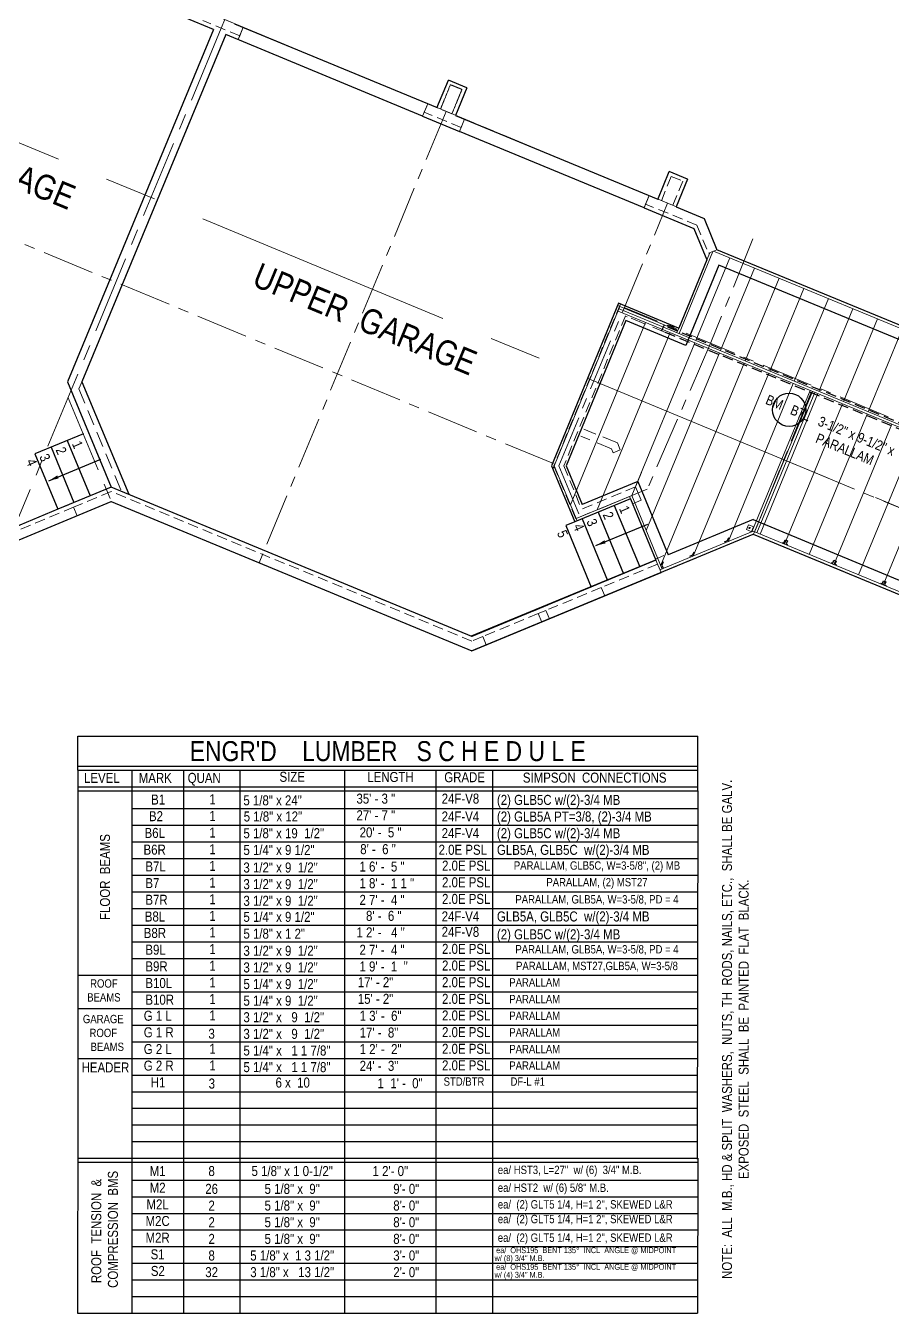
# Model space of a CAD drawing. Header units: inches. Extents: x 2775 to 35778, y 1675 to 10350.
# Drawn here: x 12156 to 12677, y 3458 to 4231 of the extents above; entities that cross this region are included whole.
import ezdxf

# ---------------------------------------------------------------- set-up
doc = ezdxf.new("R2010")
doc.units = ezdxf.units.IN
doc.header["$LTSCALE"] = 0.5
doc.header["$MEASUREMENT"] = 0
doc.linetypes.add('CENTER', pattern=[2, 1.25, -0.25, 0.25, -0.25])
doc.linetypes.add('HIDDEN', pattern=[0.375, 0.25, -0.125])
for name, color, linetype, lineweight in [('BEAMS TEXT', 3, 'CONTINUOUS', 20), ('FL JOISTS', 7, 'CONTINUOUS', 20), ('FLOOR BEAMS', 3, 'HIDDEN', 30), ('FOUNDATION', 7, 'CONTINUOUS', 30), ('FOUNDATION TEXT', 7, 'CONTINUOUS', 9), ('GRID', 1, 'CENTER', 20), ('INT WALLS', 4, 'HIDDEN', 9), ('LAYOUT', 6, 'CONTINUOUS', 9), ('WALL FRAMING DETAIL', 7, 'CONTINUOUS', 20), ('WALLS', 4, 'HIDDEN', 9)]:
    doc.layers.add(name, color=color, linetype=linetype, lineweight=lineweight)
for name, color, linetype in [('BM_SCHEDULE_TEXT', 7, 'CONTINUOUS'), ('FL FRAMING STEEL', 7, 'CONTINUOUS'), ('ROOF_FRAMING_PLAN', 3, 'CONTINUOUS'), ('STAIRS', 7, 'CONTINUOUS')]:
    doc.layers.add(name, color=color, linetype=linetype)
doc.styles.add('ARCHENT', font='technical.ttf', dxfattribs={"height": 6})
doc.styles.add('ARCHENTLTD', font='technical.ttf', dxfattribs={"height": 6})
doc.dimstyles.new('ARCHENTLTD', dxfattribs={"dimtxt": 12, "dimasz": 6, "dimexe": 9, "dimexo": 3, "dimgap": 1, "dimtad": 0, "dimdec": 4, "dimzin": 1, "dimdsep": 46, "dimlunit": 4, "dimtxsty": 'ARCHENT', "dimcen": 6, "dimaunit": 1, "dimadec": 5, "dimazin": 0, "dimtfac": 1, "dimtdec": 4, "dimtofl": 0, "dimtmove": 0, "dimatfit": 3, "dimfxl": 1, "dimfrac": 2, "dimtolj": 1, "dimtzin": 0, "dimarcsym": 0})

msp = doc.modelspace()

# ---------------------------------------------------------------- linework, layer by layer
at = {"layer": 'BEAMS TEXT', "linetype": 'Continuous', "lineweight": 30, "ltscale": 75}
msp.add_circle((12614.9947, 4000.1164), 10, dxfattribs=at)
at = {"layer": 'BM_SCHEDULE_TEXT', "linetype": 'Continuous', "ltscale": 0.5}
for p, q in [((12187.58, 3804.0559), (12560.0738, 3804.0559)), ((12187.58, 3786.0559), (12187.58, 3804.0559)), ((12560.0738, 3771.3487), (12560.0738, 3804.0559)), ((12187.58, 3786.0559), (12560.0738, 3786.0559)), ((12187.58, 3783.6809), (12187.58, 3786.0559)), ((12187.58, 3783.6809), (12187.58, 3580.63)), ((12187.58, 3783.6809), (12560.0738, 3783.6809)), ((12220.0871, 3783.596), (12220.0871, 3457.5785)), ((12251.1376, 3783.596), (12251.1376, 3457.5785)), ((12284.9651, 3783.596), (12284.9651, 3457.5785)), ((12347.909, 3783.6809), (12347.909, 3457.5785)), ((12402.9284, 3457.5785), (12402.9284, 3783.6809)), ((12436.8034, 3783.6809), (12436.8034, 3457.5785)), ((12187.6948, 3773.6815), (12560.0738, 3773.6815)), ((12187.58, 3771.3487), (12436.8034, 3771.3487)), ((12436.8034, 3771.3487), (12560.0738, 3771.3487)), ((12560.0738, 3771.3487), (12559.8224, 3550.1869)), ((12220.0871, 3760.63), (12560.0738, 3760.63)), ((12220.0871, 3750.63), (12560.0738, 3750.63)), ((12220.0871, 3740.63), (12560.0738, 3740.63)), ((12220.0871, 3730.63), (12560.0738, 3730.63)), ((12220.0871, 3720.63), (12560.0738, 3720.63)), ((12220.0871, 3710.63), (12560.0738, 3710.63)), ((12220.0871, 3700.63), (12560.0738, 3700.63)), ((12220.0871, 3690.63), (12560.0738, 3690.63)), ((12220.0871, 3680.63), (12560.0738, 3680.63)), ((12220.0871, 3670.63), (12560.0738, 3670.63)), ((12187.58, 3660.63), (12560.0738, 3660.63)), ((12220.0871, 3650.63), (12560.0738, 3650.63)), ((12187.58, 3640.63), (12560.0738, 3640.63)), ((12220.0871, 3630.63), (12560.0738, 3630.63)), ((12220.0871, 3620.63), (12560.0738, 3620.63)), ((12187.58, 3610.63), (12560.0738, 3610.63)), ((12220.0871, 3600.63), (12560.0738, 3600.63)), ((12220.0871, 3590.63), (12560.0738, 3590.63)), ((12220.0871, 3580.6728), (12560.0738, 3580.6728)), ((12220.0871, 3570.6728), (12560.0738, 3570.6728)), ((12220.0871, 3560.6728), (12560.0738, 3560.6728)), ((12187.58, 3550.63), (12436.8034, 3550.63)), ((12436.8034, 3550.63), (12560.0738, 3550.63)), ((12187.4653, 3548.2972), (12560.0706, 3548.2972)), ((12219.9723, 3537.5785), (12559.959, 3537.5785)), ((12219.9723, 3527.5785), (12560.042, 3527.5785)), ((12219.9723, 3517.5785), (12559.959, 3517.5785)), ((12219.9723, 3507.5785), (12559.959, 3507.5785)), ((12219.9723, 3497.5785), (12559.959, 3497.5785)), ((12219.9723, 3487.5785), (12559.959, 3487.5785)), ((12219.9723, 3477.5785), (12559.959, 3477.5785)), ((12219.9723, 3467.5785), (12559.959, 3467.5785)), ((12187.4514, 3457.5785), (12559.959, 3457.5785))]:
    msp.add_line(p, q, dxfattribs=at)
at = {"layer": 'BM_SCHEDULE_TEXT', "color": 7, "linetype": 'Continuous', "ltscale": 0.5}
for p, q in [((12187.58, 3580.63), (12187.4514, 3457.5785)), ((12560.0738, 3550.63), (12559.9452, 3457.5785))]:
    msp.add_line(p, q, dxfattribs=at)
at = {"layer": 'FL FRAMING STEEL', "color": 7, "lineweight": 30, "ltscale": 50}
for p, q in [((12577.8149, 3921.4665), (12575.9671, 3920.7011)), ((12578.5802, 3923.3142), (12577.8149, 3921.4665)), ((12556.9359, 3912.8148), (12555.0881, 3912.0494)), ((12557.7013, 3914.6625), (12556.9359, 3912.8148)), ((12539.3434, 3908.7593), (12538.578, 3906.9115)), ((12538.578, 3906.9115), (12539.3434, 3905.0637))]:
    msp.add_line(p, q, dxfattribs=at)
at = {"layer": 'FL FRAMING STEEL', "color": 7, "linetype": 'Continuous', "lineweight": 30, "ltscale": 0.5}
for p, q in [((12610.8682, 3920.4992), (12611.7924, 3920.1174)), ((12611.7924, 3920.1174), (12612.556, 3921.9659)), ((12612.556, 3921.9659), (12613.9424, 3921.3932)), ((12613.9424, 3921.3932), (12613.1788, 3919.5447)), ((12613.1788, 3919.5447), (12614.1031, 3919.1629)), ((12640.2324, 3908.3697), (12641.1566, 3907.9879)), ((12641.1566, 3907.9879), (12641.9202, 3909.8364)), ((12641.9202, 3909.8364), (12643.3066, 3909.2638)), ((12643.3066, 3909.2638), (12642.543, 3907.4153)), ((12642.543, 3907.4153), (12643.4673, 3907.0335)), ((12670.8914, 3895.5544), (12671.6549, 3897.4029)), ((12671.6549, 3897.4029), (12673.0413, 3896.8302)), ((12673.0413, 3896.8302), (12672.2777, 3894.9817)), ((12669.9671, 3895.9361), (12670.8914, 3895.5544)), ((12672.2777, 3894.9817), (12673.202, 3894.5999))]:
    msp.add_line(p, q, dxfattribs=at)
at = {"layer": 'FL JOISTS', "ltscale": 50}
for p, q in [((12569.2168, 4095.2286), (12548.9247, 4045.8883)), ((12513.3416, 4062.1589), (12473.1136, 3964.5023)), ((12512.2186, 4059.4328), (13232.5183, 3761.7929)), ((12512.7899, 4060.8197), (13233.0911, 3763.1792)), ((12473.9226, 3966.4661), (12487.6409, 3933.414)), ((12520.4942, 3948.6451), (12487.0647, 3934.8022))]:
    msp.add_line(p, q, dxfattribs=at)
at = {"layer": 'FL JOISTS', "ltscale": 25}
for p, q in [((12579.4185, 4091.3642), (12558.944, 4041.7481)), ((12594.2073, 4085.2574), (12573.7313, 4035.6378)), ((12608.9961, 4079.1507), (12588.5186, 4029.5274)), ((12623.7849, 4073.044), (12603.3058, 4023.4171)), ((12638.5736, 4066.9372), (12618.0931, 4017.3067)), ((12653.3624, 4060.8305), (12632.8804, 4011.1964)), ((12528.7972, 4052.5822), (12483.6195, 3943.1029)), ((12668.1512, 4054.7238), (12647.6677, 4005.086)), ((12543.5845, 4046.4719), (12499.6542, 3940.0154)), ((12682.94, 4048.6171), (12662.455, 3998.9756)), ((12558.3718, 4040.3615), (12520.5092, 3948.6089)), ((12573.1591, 4034.2512), (12529.1751, 3927.6646)), ((12587.9464, 4028.1408), (12537.841, 3906.7202)), ((12602.7336, 4022.0305), (12557.4322, 3912.2513)), ((12617.5209, 4015.9201), (12578.3112, 3920.903)), ((12627.7194, 4011.7491), (12592.6894, 3926.861)), ((12629.1057, 4011.1763), (12594.2838, 3926.7924)), ((12630.492, 4010.6034), (12595.6698, 3926.2188)), ((12632.3082, 4009.8098), (12597.5008, 3925.4609)), ((12647.0955, 4003.6994), (12612.2845, 3919.3418)), ((12661.8828, 3997.5891), (12627.0682, 3913.2227)), ((12676.67, 3991.4787), (12641.8518, 3907.1036)), ((12691.4573, 3985.3684), (12656.6355, 3900.9846)), ((12706.2446, 3979.258), (12671.4192, 3894.8655)), ((12519.7009, 3946.693), (12519.127, 3948.0789)), ((12538.7568, 3904.5127), (12520.5049, 3948.6071)), ((12538.0316, 3902.3362), (12534.9643, 3909.7463))]:
    msp.add_line(p, q, dxfattribs=at)
at = {"layer": 'FL JOISTS', "ltscale": 75}
for p, q in [((12788.2229, 4005.1426), (12569.6379, 4095.4029)), ((12548.0447, 4047.7699), (12511.9527, 4062.7347)), ((12537.3687, 3903.9375), (12593.4035, 3927.1568)), ((12593.4035, 3927.1568), (12684.8169, 3889.3201))]:
    msp.add_line(p, q, dxfattribs=at)
at = {"layer": 'FLOOR BEAMS', "ltscale": 50}
for p, q in [((12539.7004, 4050.7932), (12538.3472, 4047.5427)), ((12719.8046, 3972.5618), (12538.3472, 4047.5427)), ((12721.1517, 3975.8142), (12539.7004, 4050.7932))]:
    msp.add_line(p, q, dxfattribs=at)
at = {"layer": 'FOUNDATION', "ltscale": 75}
for p, q in [((12269.1777, 4228.5834), (12150.9319, 4277.5963)), ((12281.7763, 4231.9072), (12403.4781, 4181.5771)), ((12276.568, 4225.5202), (12190.1383, 4017.0047)), ((12394.8138, 4176.5073), (12276.568, 4225.5202)), ((12394.8138, 4176.5073), (12416.987, 4167.3165)), ((12414.466, 4176.9073), (12536.1678, 4126.5773)), ((12527.8413, 4121.3674), (12416.987, 4167.3165)), ((12527.8413, 4121.3674), (12557.6519, 4109.0066)), ((12547.1844, 4122.0109), (12563.8599, 4114.9272)), ((12563.8599, 4114.9272), (12571.6024, 4096.2157)), ((12557.6519, 4109.0066), (12565.4804, 4090.0873)), ((12788.7954, 4006.5291), (12571.6217, 4096.2066)), ((12788.8013, 3997.8714), (12572.855, 4087.0421)), ((12548.6192, 4049.1555), (12512.5273, 4064.1203)), ((12552.9423, 4038.7026), (12516.8702, 4053.6592)), ((12181.4771, 4017.0019), (12207.7536, 3953.7278)), ((12190.1383, 4017.0047), (12218.2902, 3949.3604)), ((12207.7536, 3953.7278), (12175.6479, 3940.3662)), ((12424.3362, 3863.9543), (12207.7536, 3953.7278)), ((12145.2003, 3919.036), (12207.7598, 3945.0652)), ((12207.7598, 3945.0652), (12424.3341, 3855.2952)), ((12175.6479, 3940.3662), (12145.2019, 3927.6954)), ((12593.3679, 3934.2087), (12542.2368, 3913.0442)), ((12593.3679, 3934.2087), (12688.2608, 3894.8596)), ((12424.1177, 3855.3856), (12593.4038, 3925.5333)), ((12593.4038, 3925.5333), (12682.1056, 3888.8189)), ((12534.6206, 3909.8916), (12423.9882, 3864.0979)), ((12534.9686, 3909.7481), (12424.3362, 3863.9543)), ((12424.3341, 3855.2952), (12538.0316, 3902.3362))]:
    msp.add_line(p, q, dxfattribs=at)
at = {"layer": 'FOUNDATION', "lineweight": 20, "ltscale": 75}
for p, q in [((12261.7862, 4231.6472), (12269.1777, 4228.5834)), ((12287.0227, 4229.8467), (12283.9595, 4222.4564)), ((12283.9595, 4222.4564), (12276.568, 4225.5202)), ((12284.9167, 4224.7659), (12283.9595, 4222.4564)), ((12397.877, 4183.8976), (12394.8138, 4176.5073)), ((12395.771, 4178.8167), (12394.8138, 4176.5073)), ((12394.8138, 4176.5073), (12416.987, 4167.3165)), ((12420.0503, 4174.7068), (12416.987, 4167.3165)), ((12417.9443, 4169.6259), (12416.987, 4167.3165)), ((12530.9046, 4128.7576), (12527.8413, 4121.3674)), ((12528.7986, 4123.6768), (12527.8413, 4121.3674)), ((12175.6479, 3940.3662), (12145.2019, 3927.6954))]:
    msp.add_line(p, q, dxfattribs=at)
at = {"layer": 'FOUNDATION', "lineweight": 20, "ltscale": 50}
for p, q in [((12397.877, 4183.8976), (12287.0227, 4229.8467)), ((12530.9046, 4128.7576), (12420.0503, 4174.7068))]:
    msp.add_line(p, q, dxfattribs=at)
at = {"layer": 'FOUNDATION', "ltscale": 50}
for p, q in [((12269.1777, 4228.5834), (12181.4771, 4017.0019)), ((12269.1777, 4228.5834), (12181.4771, 4017.0019)), ((12421.3583, 4193.5354), (12410.2744, 4198.1338)), ((12553.9701, 4138.5183), (12542.8282, 4143.1408)), ((12565.4881, 4090.1061), (12548.6425, 4049.1459)), ((12572.8555, 4087.0431), (12552.9731, 4038.6898)), ((12512.5273, 4064.1203), (12472.2994, 3966.464)), ((12516.8702, 4053.6592), (12480.9563, 3966.4755)), ((12472.2994, 3966.464), (12486.2555, 3932.839)), ((12480.9563, 3966.4755), (12490.5797, 3943.2894)), ((12524.0146, 3957.1381), (12490.5784, 3943.2925)), ((12519.7009, 3946.693), (12486.2538, 3932.8429))]:
    msp.add_line(p, q, dxfattribs=at)
at = {"layer": 'FOUNDATION', "linetype": 'HIDDEN', "lineweight": 9, "ltscale": 75}
for p, q in [((12276.568, 4225.5202), (12188.344, 4012.6757)), ((12394.8138, 4176.5073), (12283.9595, 4222.4564)), ((12527.8413, 4121.3674), (12416.987, 4167.3165)), ((12188.344, 4012.6757), (12213.9445, 3951.1617)), ((12207.7536, 3953.7278), (12175.6479, 3940.3662)), ((12424.3362, 3863.9543), (12207.7536, 3953.7278)), ((12534.9654, 3909.7467), (12424.3362, 3863.9543))]:
    msp.add_line(p, q, dxfattribs=at)
at = {"layer": 'FOUNDATION', "ltscale": 1.5}
for p, q in [((12403.3823, 4181.5063), (12410.2841, 4198.1573)), ((12421.359, 4193.5369), (12414.466, 4176.9073)), ((12536.0541, 4126.4635), (12542.8282, 4143.1408)), ((12553.9701, 4138.5183), (12547.1864, 4122.0101))]:
    msp.add_line(p, q, dxfattribs=at)
at = {"layer": 'FOUNDATION', "linetype": 'Continuous', "lineweight": 20, "ltscale": 50}
for p, q in [((12567.2761, 4094.4256), (12565.4804, 4090.0872)), ((12542.6212, 4051.0059), (12545.8594, 4049.6845)), ((12548.6425, 4049.1459), (12547.5323, 4046.4636))]:
    msp.add_line(p, q, dxfattribs=at)
at = {"layer": 'FOUNDATION', "ltscale": 25}
for p, q in [((12524.0147, 3957.1382), (12542.2368, 3913.0442)), ((12519.7008, 3946.6931), (12534.9686, 3909.7481))]:
    msp.add_line(p, q, dxfattribs=at)
at = {"layer": 'GRID', "ltscale": 50}
for p, q in [((12564.1625, 4114.9735), (12113.3473, 4301.8364)), ((12298.1074, 4225.2533), (12287.0208, 4229.8487)), ((12309.194, 4220.6579), (12298.1074, 4225.2533)), ((11890.268, 4209.499), (12476.5964, 3966.461)), ((12476.5957, 3966.4594), (12541.968, 4124.1731)), ((12674.4814, 3995.8884), (12515.9861, 4061.4904)), ((12628.0677, 4010.2058), (12593.6468, 3925.3786)), ((12476.5947, 3966.4617), (12489.9499, 3934.3724)), ((12611.7637, 3969.8843), (12593.7149, 3925.4047)), ((12700.5358, 3933.3278), (12611.8351, 3970.0567)), ((12529.7921, 3952.4966), (12488.7534, 3935.5015)), ((12207.7602, 3945.0663), (12145.1975, 3919.0293)), ((12424.3345, 3855.2962), (12207.7602, 3945.0663)), ((12593.7117, 3925.406), (12424.3345, 3855.2962)), ((12682.1067, 3888.8189), (12593.7149, 3925.4047))]:
    msp.add_line(p, q, dxfattribs=at)
at = {"layer": 'GRID', "ltscale": 75}
for p, q in [((12273.8305, 4229.3623), (12145.2007, 3919.0371)), ((12181.8228, 4007.3895), (12207.7602, 3945.0663))]:
    msp.add_line(p, q, dxfattribs=at)
at = {"layer": 'GRID', "linetype": 'CENTER', "lineweight": 20, "ltscale": 50}
for p, q in [((12275.9357, 4234.441), (12273.8297, 4229.3602)), ((12408.9641, 4179.3032), (12296.6079, 3908.2389)), ((12567.9075, 4040.4363), (12529.7921, 3952.4966))]:
    msp.add_line(p, q, dxfattribs=at)
at = {"layer": 'GRID', "linetype": 'CENTER', "lineweight": 9, "ltscale": 50}
msp.add_line((12593.2867, 4102.7193), (12567.9021, 4040.4385), dxfattribs=at)
at = {"layer": 'INT WALLS', "ltscale": 75}
for p, q in [((12508.3525, 3976.7722), (12489.9439, 3984.3553)), ((12511.7967, 3980.2202), (12491.6578, 3988.5161)), ((12522.6816, 3953.8808), (12527.2765, 3964.9662)), ((12543.1151, 3904.4355), (12590.071, 3923.8953))]:
    msp.add_line(p, q, dxfattribs=at)
at = {"layer": 'INT WALLS', "linetype": 'Continuous', "ltscale": 25}
for p, q in [((12508.3525, 3976.7722), (12509.3575, 3974.3403)), ((12511.7967, 3980.2202), (12513.5154, 3976.0614))]:
    msp.add_line(p, q, dxfattribs=at)
at = {"layer": 'INT WALLS', "ltscale": 50}
msp.add_line((12513.5154, 3976.0614), (12509.3575, 3974.3403), dxfattribs=at)
at = {"layer": 'LAYOUT', "color": 6, "linetype": 'CENTER', "lineweight": 5, "ltscale": 250}
msp.add_line((10876.8306, 4688.7524), (13368.5656, 3656.7467), dxfattribs=at)
at = {"layer": 'STAIRS', "color": 7, "linetype": 'Continuous', "ltscale": 50}
for p, q in [((12191.0065, 3985.6286), (12161.8895, 3973.6587)), ((12486.2519, 3932.8475), (12480.8642, 3930.6258))]:
    msp.add_line(p, q, dxfattribs=at)
at = {"layer": 'STAIRS', "color": 7, "linetype": 'Continuous', "ltscale": 25}
for p, q in [((12171.5936, 3977.669), (12185.3419, 3944.4006)), ((12181.2976, 3981.6792), (12195.0359, 3948.435)), ((12161.8895, 3973.6587), (12175.6479, 3940.3662)), ((12500.2723, 3938.6463), (12515.5383, 3901.7054)), ((12509.9763, 3942.6566), (12525.2401, 3905.7212)), ((12480.8642, 3930.6258), (12496.1349, 3893.6737)), ((12490.5709, 3934.6296), (12505.8366, 3897.6896))]:
    msp.add_line(p, q, dxfattribs=at)
at = {"layer": 'STAIRS', "color": 7, "lineweight": 20, "ltscale": 75}
msp.add_line((12520.9429, 3943.6876), (12534.7127, 3910.4256), dxfattribs=at)
at = {"layer": 'WALL FRAMING DETAIL', "color": 7, "lineweight": 5, "ltscale": 50}
for p, q in [((12589.3979, 3928.2237), (12590.5933, 3931.111)), ((12592.6894, 3926.861), (12589.3979, 3928.2237)), ((12593.8848, 3929.7483), (12590.5933, 3931.111)), ((12592.4584, 3926.9566), (12593.6538, 3929.8439))]:
    msp.add_line(p, q, dxfattribs=at)
at = {"layer": 'WALL FRAMING DETAIL', "color": 7, "linetype": 'Continuous', "lineweight": 30, "ltscale": 150}
msp.add_circle((12591.266, 3929.1415), 0.3125, dxfattribs=at)
at = {"layer": 'WALLS', "ltscale": 50}
for p, q in [((12264.8495, 4239.0375), (12287.0227, 4229.8467)), ((12397.877, 4183.8976), (12420.0503, 4174.7068)), ((12536.1503, 4126.5341), (12542.9427, 4143.2566)), ((12542.9426, 4143.2564), (12554.0423, 4138.6936)), ((12554.0423, 4138.6936), (12547.1769, 4121.9925)), ((12559.5639, 4110.9246), (12566.5203, 4094.1129)), ((12566.5203, 4094.1129), (12571.6024, 4096.2157))]:
    msp.add_line(p, q, dxfattribs=at)
at = {"layer": 'WALLS', "color": 4, "ltscale": 50}
for p, q in [((12284.9167, 4224.7659), (12262.7435, 4233.9567)), ((12417.9443, 4169.6259), (12395.771, 4178.8167)), ((12538.2344, 4125.6862), (12544.1769, 4140.3163)), ((12544.1769, 4140.3163), (12551.1058, 4137.468)), ((12551.1058, 4137.468), (12545.0829, 4122.8165)), ((12559.5639, 4110.9246), (12528.7986, 4123.6768)), ((12513.6821, 4063.642), (12473.6206, 3966.3894)), ((12516.6692, 4056.4534), (12479.5722, 3966.3973)), ((12473.6206, 3966.3894), (12487.3536, 3933.3018)), ((12479.5722, 3966.3973), (12490.3259, 3940.4879)), ((12207.7555, 3951.0208), (12185.1486, 3941.6123)), ((12424.3356, 3861.2483), (12207.7555, 3951.0208)), ((12522.6816, 3953.8808), (12490.3259, 3940.4879)), ((12519.7009, 3946.693), (12487.3536, 3933.3018)), ((12535.9212, 3907.4367), (12502.1139, 3893.4429)), ((12468.8509, 3879.6744), (12464.231, 3877.7621)), ((12430.968, 3863.9937), (12424.3356, 3861.2483))]:
    msp.add_line(p, q, dxfattribs=at)
at = {"layer": 'WALLS', "color": 4, "ltscale": 75}
for p, q in [((12287.0227, 4229.8467), (12284.9167, 4224.7659)), ((12397.877, 4183.8976), (12395.771, 4178.8167)), ((12420.0503, 4174.7068), (12417.9443, 4169.6259)), ((12530.9046, 4128.7576), (12528.7986, 4123.6768)), ((12543.7649, 4051.1687), (12513.6821, 4063.642)), ((12541.6869, 4046.0763), (12519.2082, 4055.3967)), ((12187.2549, 3936.5337), (12207.7598, 3945.0652)), ((12207.7598, 3945.0652), (12424.3341, 3855.2952)), ((12520.9487, 3943.7054), (12526.0205, 3945.8013)), ((12187.2598, 3936.5218), (12185.1528, 3941.6022)), ((12534.6834, 3910.4284), (12539.7699, 3912.5304)), ((12534.6834, 3910.4284), (12535.9212, 3907.4367)), ((12504.2228, 3888.3482), (12538.0316, 3902.3362)), ((12504.2177, 3888.3602), (12502.1139, 3893.4429)), ((12466.3348, 3872.6795), (12464.231, 3877.7621)), ((12466.3373, 3872.6735), (12470.9575, 3874.5851)), ((12470.9547, 3874.5918), (12468.8509, 3879.6744)), ((12424.3341, 3855.2952), (12433.0721, 3858.9104)), ((12433.0718, 3858.911), (12430.968, 3863.9937))]:
    msp.add_line(p, q, dxfattribs=at)
at = {"layer": 'WALLS', "color": 4, "ltscale": 1.5}
for p, q in [((12405.5699, 4180.7255), (12411.5124, 4195.3556)), ((12411.5124, 4195.3556), (12418.4412, 4192.5073)), ((12418.4412, 4192.5073), (12412.4184, 4177.8558))]:
    msp.add_line(p, q, dxfattribs=at)
at = {"layer": 'WALLS', "color": 4, "linetype": 'Continuous', "ltscale": 25}
for p, q in [((12517.7882, 4055.8878), (12516.6324, 4056.3639)), ((12522.6816, 3953.8808), (12526.0205, 3945.8013))]:
    msp.add_line(p, q, dxfattribs=at)
at = {"layer": 'WALLS', "color": 4, "ltscale": 25}
msp.add_line((12519.7008, 3946.6931), (12520.9371, 3943.7015), dxfattribs=at)
at = {"layer": 'WALLS', "color": 4, "lineweight": 20, "ltscale": 50}
for p, q in [((12185.1486, 3941.6123), (12151.912, 3927.7801)), ((12502.1139, 3893.4429), (12468.8509, 3879.6744)), ((12464.231, 3877.7621), (12430.968, 3863.9937))]:
    msp.add_line(p, q, dxfattribs=at)
at = {"layer": 'WALLS', "color": 4, "lineweight": 20, "ltscale": 75}
for p, q in [((12154.0171, 3922.7045), (12187.2549, 3936.5337)), ((12470.9575, 3874.5851), (12504.2228, 3888.3482)), ((12433.0721, 3858.9104), (12466.3373, 3872.6735))]:
    msp.add_line(p, q, dxfattribs=at)

# ---------------------------------------------------------------- texts
at = {"layer": 'BEAMS TEXT', "linetype": 'Continuous', "lineweight": 9, "insert": (12646.5585, 3971.8421), "char_height": 6, "attachment_point": 5, "rotation": 337.6375, "style": 'ARCHENTLTD'}
msp.add_mtext('BM   B7L   3-1/2" x 9-1/2" x  16\' - 5 "\\PPARALLAM \\P\\P  ', dxfattribs=at)
at = {"layer": 'BM_SCHEDULE_TEXT', "linetype": 'Continuous', "lineweight": 9, "style": 'ARCHENT'}
for s, p in [('B1', (12231.7049, 3763.0762)), ('  35\' - 3 "', (12351.2368, 3763.6266)), ('24F-V8', (12406.2562, 3763.6266)), ('(2) GLB5C w/(2)-3/4 MB', (12439.4526, 3762.8664)), ('B2', (12230.3993, 3753.0762)), ('  27\' - 7 "', (12351.2368, 3753.6266)), ('24F-V4', (12406.2562, 3752.9078)), ('(2) GLB5A PT=3/8, (2)-3/4 MB', (12439.4526, 3752.8664)), ('B6L', (12227.763, 3743.0216)), ('1', (12266.6586, 3743.2317)), (' 5 1/8" x 19  1/2"', (12285.2386, 3742.8462)), ('   20\' -  5 "', (12351.2368, 3743.3533)), ('24F-V4', (12406.2562, 3742.9078)), ('(2) GLB5C w/(2)-3/4 MB', (12439.4526, 3742.8664)), ('B6R', (12227.1429, 3732.9669)), ('1', (12266.6586, 3733.2317)), (' 5 1/4" x 9 1/2"', (12285.2386, 3732.7915)), ('    8\' -  6 "', (12349.6822, 3733.2818)), ('2.0E PSL', (12404.4093, 3732.9078)), ('GLB5A, GLB5C  w/(2)-3/4 MB', (12439.4526, 3732.8664)), ('B7L', (12228.2634, 3722.8954)), ('1', (12266.6586, 3723.2317)), (' 3 1/2" x 9  1/2"', (12285.2386, 3722.2577)), ('    1 6\' -  5 "', (12349.2327, 3722.8238)), ('1', (12266.6586, 3713.2317)), ('B7', (12228.2634, 3712.8954)), (' 3 1/2" x 9  1/2"', (12285.2386, 3712.2577)), ('    1 8\' -  1 1 "', (12349.2327, 3712.8238)), ('B7R', (12228.2634, 3702.8954)), ('1', (12266.6586, 3703.2317)), (' 3 1/2" x 9  1/2"', (12285.2386, 3702.2577)), ('    2 7\' -  4 "', (12349.2327, 3702.8238)), ('B8L', (12227.906, 3692.8198)), ('1', (12266.6586, 3693.2317)), (' 5 1/4" x 9 1/2"', (12285.2386, 3692.6275)), ('     8\' -  6 "', (12351.2368, 3693.2271)), ('24F-V4', (12406.2562, 3692.9078)), ('GLB5A, GLB5C  w/(2)-3/4 MB', (12439.4526, 3692.8664)), ('B8R', (12227.2973, 3682.9492)), ('1', (12266.6702, 3683.3695)), (' 5 1/8" x 1 2"', (12285.2386, 3682.5182)), ('  1 2\' -   4 "', (12351.2483, 3683.3103)), ('24F-V8', (12406.2562, 3683.6266)), ('(2) GLB5C w/(2)-3/4 MB', (12439.4526, 3682.1476)), ('B9L', (12228.2634, 3672.8954)), ('1', (12266.6586, 3673.2317)), (' 3 1/2" x 9  1/2"', (12285.2386, 3672.2577)), ('    2 7\' -  4 "', (12349.2327, 3672.8238)), ('B9R', (12228.2634, 3662.8954)), ('1', (12266.6586, 3663.2317)), (' 3 1/2" x 9  1/2"', (12285.2386, 3662.2577)), ('    1 9\' -  1  "', (12349.2327, 3662.8238)), ('B10L', (12228.2634, 3652.8954)), ('1', (12266.6586, 3653.2317)), (' 5 1/4" x 9  1/2"', (12285.2386, 3652.2577)), ('17\' - 2"', (12355.8588, 3653.3873)), ('15\' - 2"', (12355.8588, 3643.3873)), ('B10R', (12228.2634, 3642.8954)), ('1', (12266.6586, 3643.2317)), (' 5 1/4" x 9  1/2"', (12285.2386, 3642.2577)), ('G 1 L', (12227.2882, 3633.2437)), ('1', (12266.6702, 3633.4122)), (' 3 1/2" x   9  1/2"', (12285.2386, 3632.3542)), ('   1 3\' -  6"', (12351.2483, 3633.2009)), ('G 1 R', (12227.2882, 3623.2864)), (' 3 1/2" x   9  1/2"', (12285.2386, 3622.3542)), ('   17\' -  8"', (12351.2483, 3623.1463)), ('G 2 L', (12227.2882, 3613.2437)), ('1', (12266.6702, 3613.3695)), (' 5 1/4" x   1 1 7/8"', (12285.2386, 3612.3542)), ('   1 2\' -  2"', (12351.2483, 3613.2009)), ('G 2 R', (12227.2882, 3603.2864)), ('1', (12266.6702, 3603.3695)), (' 5 1/4" x   1 1 7/8"', (12285.2386, 3602.397)), ('   24\' -  3"', (12351.2483, 3603.1463))]:
    msp.add_text(s, height=6, dxfattribs=at).set_placement(p)
at = {"layer": 'BM_SCHEDULE_TEXT', "style": 'ARCHENT'}
for p in [(12266.6586, 3763.2317), (12266.6586, 3753.2317)]:
    msp.add_text('1', height=6, dxfattribs=at).set_placement(p)
at = {"layer": 'BM_SCHEDULE_TEXT', "linetype": 'Continuous', "ltscale": 0.5, "style": 'ARCHENT'}
for s, insert, char_height, width, attachment_point in [("ENGR'D    LUMBER   S C H E D U L E", (12373.8269, 3795.0559), 12, 372.5, 5), ('  LEVEL      MARK     QUAN               ', (12187.58, 3782.0648), 6, 787, 1), ('SIZE', (12316.4669, 3779.664), 6, 62.5, 5), ('LENGTH', (12375.5041, 3779.5826), 6, 55, 5), ('GRADE', (12420.0402, 3779.4322), 6, 62.5, 5), ('SIMPSON  CONNECTIONS', (12498.1759, 3779.1941), 6, 123.125, 5), (' 5 1/8" x 24"', (12285.2139, 3765.5347), 6, 96.5, 4), (' 5 1/8" x 12"               ', (12285.4131, 3758.9142), 6, 62.25, 1), ('GARAGE\\PROOF\\P   BEAMS', (12202.9636, 3625.8918), 5, 191, 5)]:
    msp.add_mtext(s, dxfattribs=dict(at, insert=insert, char_height=char_height, width=width, attachment_point=attachment_point))
at = {"layer": 'BM_SCHEDULE_TEXT', "color": 7, "linetype": 'Continuous', "ltscale": 0.5, "char_height": 6, "attachment_point": 5, "rotation": 90, "style": 'ARCHENT'}
for s, insert, width in [('NOTE:  ALL  M.B., HD & SPLIT  WASHERS,  NUTS, TH  RODS, NAILS, ETC.,  SHALL BE GALV.\\PEXPOSED  STEEL  SHALL  BE  PAINTED  FLAT  BLACK.   ', (12582.7118, 3628.0899), 340.25), ('ROOF  TENSION  &  COMPRESSION  BMS', (12203.7762, 3507.9379), 80.75)]:
    msp.add_mtext(s, dxfattribs=dict(at, insert=insert, width=width))
at = {"layer": 'BM_SCHEDULE_TEXT', "linetype": 'Continuous', "ltscale": 0.5, "insert": (12204.0205, 3719.5305), "char_height": 6, "width": 191, "attachment_point": 5, "rotation": 90, "style": 'ARCHENT'}
msp.add_mtext('FLOOR  BEAMS', dxfattribs=at)
at = {"layer": 'BM_SCHEDULE_TEXT', "color": 7, "linetype": 'Continuous', "ltscale": 0.5, "char_height": 4, "attachment_point": 5, "style": 'ARCHENT'}
for insert in [(12419.4018, 3726.3429), (12419.4018, 3716.3433), (12419.4018, 3706.3433), (12419.4018, 3676.3429), (12419.4018, 3666.3433), (12419.4018, 3656.3433), (12419.4018, 3646.3433), (12419.4018, 3636.3433), (12419.4018, 3626.3433), (12419.4018, 3616.3433), (12419.4018, 3606.386)]:
    msp.add_mtext(' {\\H1.5x; 2.0E PSL} ', dxfattribs=dict(at, insert=insert))
at = {"layer": 'BM_SCHEDULE_TEXT', "color": 7, "linetype": 'Continuous', "ltscale": 0.5, "style": 'ARCHENT'}
for s, insert, char_height, width, attachment_point in [('PARALLAM, GLB5C, W=3-5/8", (2) MB', (12499.5532, 3725.6906), 5, 119.311067, 5), ('PARALLAM, (2) MST27', (12499.5532, 3715.6906), 5, 119.311067, 5), ('PARALLAM, GLB5A, W=3-5/8, PD = 4', (12499.5532, 3705.6906), 5, 119.311067, 5), ('PARALLAM, GLB5A, W=3-5/8, PD = 4', (12499.5532, 3675.6906), 5, 119.311067, 5), ('PARALLAM, MST27,GLB5A, W=3-5/8', (12499.5532, 3665.6906), 5, 119.311067, 5), ('ROOF\\PBEAMS', (12203.3214, 3651.4091), 5, 32.625, 5), ('PARALLAM', (12462.158, 3656.2616), 5, 63, 5), ('PARALLAM', (12462.158, 3646.2616), 5, 63, 5), ('PARALLAM', (12462.158, 3636.2616), 5, 63, 5), ('3', (12268.0629, 3625.4085), 6, 34, 5), ('PARALLAM', (12462.158, 3626.2616), 5, 63, 5), ('PARALLAM', (12462.158, 3616.2616), 5, 63, 5), ('HEADER', (12204.2644, 3605.1777), 6, 32.625, 5), ('PARALLAM', (12462.158, 3606.3043), 5, 63, 5), ('H1', (12235.8419, 3596.2078), 6, 31, 5), ('3', (12268.1661, 3595.4891), 6, 34, 5), ('6 x  10', (12316.7609, 3596.0641), 6, 63, 5), ('      1  1\' -  0"', (12375.545, 3595.6696), 6, 55, 5), ('STD/BTR', (12419.656, 3596.6949), 5, 63, 5), ('  DF-L #1', (12456.3581, 3596.6949), 5, 63, 5), ('M1', (12235.6124, 3542.9379), 6, 31, 5), ('8', (12268.0514, 3542.9379), 6, 34, 5), ('5 1/8" x 1 0-1/2"', (12316.437, 3542.9379), 6, 63, 5), ('1 2\'- 0"', (12375.4187, 3542.9379), 6, 55, 5), ('  ea/ HST3, L=27"  w/ (6)  3/4" M.B.', (12436.8034, 3542.9379), 5, 123.25, 4), ('M2', (12235.6124, 3532.9379), 6, 31, 5), ('26', (12268.0514, 3532.2192), 6, 34, 5), ('5 1/8" x  9"', (12316.437, 3532.2192), 6, 63, 5), ('          9\'- 0"', (12375.4187, 3532.2192), 6, 55, 5), ('  ea/ HST2  w/ (6) 5/8" M.B.', (12436.8034, 3532.2192), 5, 123.125, 4), ('M2L', (12235.6124, 3522.9379), 6, 31, 5), ('  ea/  (2) GLT5 1/4, H=1 2", SKEWED L&R', (12436.8034, 3522.2192), 5, 123.125, 4), ('2', (12268.0514, 3522.2192), 6, 34, 5), ('5 1/8" x  9"', (12316.437, 3522.2192), 6, 63, 5), ('          8\'- 0"', (12375.4187, 3522.2192), 6, 55, 5), ('M2C', (12235.6124, 3512.9379), 6, 31, 5), ('2', (12268.0514, 3512.2192), 6, 33.875, 5), ('5 1/8" x  9"', (12316.437, 3512.2192), 6, 63, 5), ('          8\'- 0"', (12375.4187, 3512.2192), 6, 55, 5), ('  ea/  (2) GLT5 1/4, H=1 2", SKEWED L&R', (12436.8034, 3513.3985), 5, 123.125, 4), ('M2R', (12235.6124, 3502.9379), 6, 31, 5), ('2', (12268.0514, 3502.2192), 6, 33.875, 5), ('5 1/8" x  9"', (12316.437, 3502.2192), 6, 63, 5), ('          8\'- 0"', (12375.4187, 3502.2192), 6, 55, 5), ('  ea/  (2) GLT5 1/4, H=1 2", SKEWED L&R', (12436.8034, 3502.2192), 5, 123.125, 4), ('S1', (12235.6124, 3492.9379), 6, 31, 5), ('8', (12268.0514, 3492.2192), 6, 33.875, 5), ('5 1/8" x  1 3 1/2"', (12316.437, 3492.2192), 6, 63, 5), ('          3\'- 0"', (12375.4187, 3492.2192), 6, 55, 5), ('  ea/  OHS195  BENT 135%%D  INCL  ANGLE @ MIDPOINT\\P ', (12436.555, 3492.1684), 3.5, 123.621805, 4), ('  ea/  OHS195  BENT 135%%D  INCL  ANGLE @ MIDPOINT\\P ', (12436.555, 3482.1684), 3.5, 123.621805, 4), ('S2', (12235.7272, 3482.9379), 6, 31, 5), ('32', (12268.0514, 3482.2192), 6, 34, 5), ('3 1/8" x   13 1/2"', (12316.437, 3482.2192), 6, 63, 5), ('          2\'- 0"', (12375.4187, 3482.2192), 6, 55, 5)]:
    msp.add_mtext(s, dxfattribs=dict(at, insert=insert, char_height=char_height, width=width, attachment_point=attachment_point))
at = {"layer": 'BM_SCHEDULE_TEXT', "lineweight": 9, "char_height": 3.5, "width": 37.329986, "attachment_point": 1, "style": 'ARCHENTLTD'}
for s, insert in [(' w/ (8) 3/4" M.B.', (12436.8034, 3492.4243)), (' w/ (4) 3/4" M.B.', (12436.8034, 3482.4243))]:
    msp.add_mtext(s, dxfattribs=dict(at, insert=insert))
at = {"layer": 'FOUNDATION TEXT', "ltscale": 50, "char_height": 15, "attachment_point": 5, "rotation": 337.5, "style": 'ARCHENT'}
for s, insert in [('LOWER  GARAGE', (12117.2514, 4154.7648)), ('UPPER  GARAGE', (12360.161, 4054.5714))]:
    msp.add_mtext(s, dxfattribs=dict(at, insert=insert))
at = {"layer": 'ROOF_FRAMING_PLAN', "color": 7, "lineweight": 20, "ltscale": 150, "char_height": 6, "width": 14.1875, "attachment_point": 1, "rotation": 293.6090775, "style": 'ARCHENTLTD'}
for s, insert in [('2', (12179.7011, 3978.4899)), ('1', (12189.4963, 3982.139)), ('4', (12161.937, 3971.5235)), ('3', (12169.906, 3974.3433)), ('2', (12508.3772, 3939.5468)), ('1', (12518.1724, 3943.1958)), ('5', (12480.9091, 3928.5701)), ('4', (12490.6131, 3932.5804)), ('3', (12498.582, 3935.4001))]:
    msp.add_mtext(s, dxfattribs=dict(at, insert=insert))

# ---------------------------------------------------------------- leaders
at = {"layer": 'ROOF_FRAMING_PLAN', "color": 7, "lineweight": 20, "ltscale": 150}
for points in [[(12170.1911, 3957.5027), (12201.4581, 3970.4235)], [(12498.8671, 3918.5596), (12530.1342, 3931.4804)]]:
    msp.add_leader(points, dimstyle='ARCHENTLTD', override={"dimgap": 1, "dimtad": 0}, dxfattribs=at)

doc.saveas('drawing.dxf')
